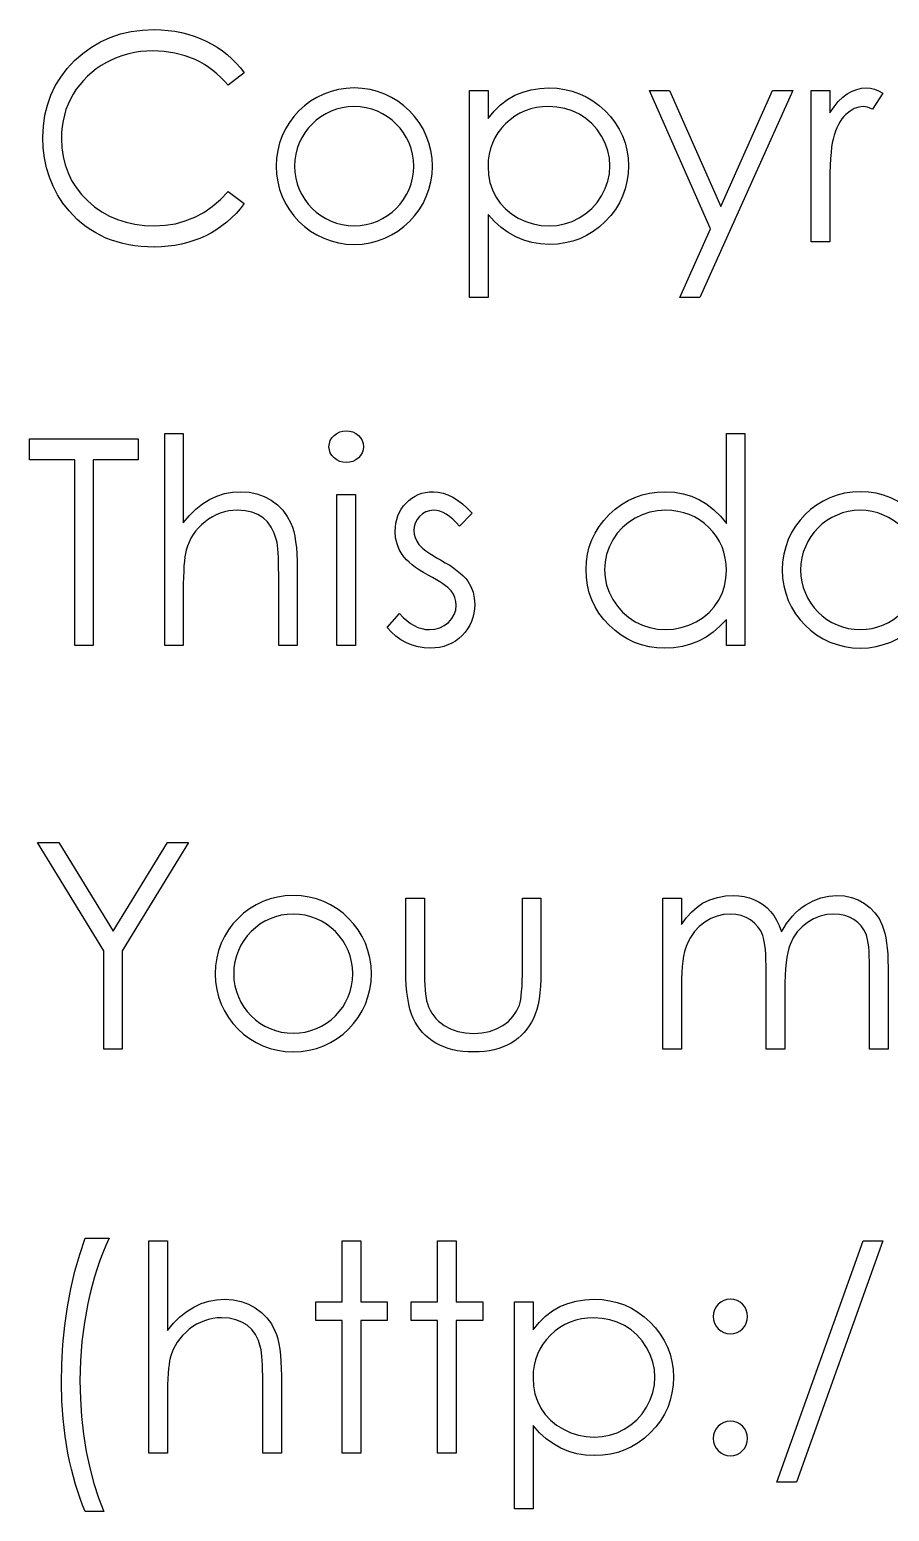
# Model space of a CAD drawing. Header units: millimetres. Extents: x -143 to 157, y 0 to 129.
# Drawn here: x -136.91 to -122.34, y 104.18 to 129.25 of the extents above; entities that cross this region are included whole.
import ezdxf

# ---------------------------------------------------------------- set-up
doc = ezdxf.new("R2010")
doc.units = ezdxf.units.MM

msp = doc.modelspace()

# ---------------------------------------------------------------- linework, layer by layer
at = {"color": 7, "linetype": 'Continuous', "flags": 128}
for points in [[(-133.271, 128.52), (-133.545, 128.31), (-133.545, 128.31), (-133.605, 128.379), (-133.667, 128.444), (-133.733, 128.505), (-133.801, 128.562), (-133.872, 128.614), (-133.946, 128.662), (-134.023, 128.705), (-134.103, 128.745), (-134.27, 128.81), (-134.444, 128.856), (-134.626, 128.884), (-134.817, 128.893), (-134.817, 128.893), (-134.922, 128.89), (-135.026, 128.881), (-135.128, 128.865), (-135.227, 128.843), (-135.325, 128.815), (-135.42, 128.782), (-135.513, 128.741), (-135.605, 128.695), (-135.694, 128.643), (-135.776, 128.587), (-135.854, 128.526), (-135.927, 128.462), (-135.995, 128.393), (-136.057, 128.32), (-136.115, 128.243), (-136.168, 128.161), (-136.215, 128.076), (-136.254, 127.989), (-136.289, 127.899), (-136.317, 127.806), (-136.339, 127.71), (-136.354, 127.613), (-136.364, 127.512), (-136.367, 127.409), (-136.367, 127.409), (-136.36, 127.254), (-136.339, 127.106), (-136.304, 126.964), (-136.255, 126.83), (-136.193, 126.701), (-136.116, 126.579), (-136.025, 126.463), (-135.921, 126.354), (-135.806, 126.256), (-135.683, 126.169), (-135.553, 126.097), (-135.417, 126.037), (-135.272, 125.991), (-135.121, 125.958), (-134.962, 125.938), (-134.795, 125.932), (-134.795, 125.932), (-134.612, 125.941), (-134.437, 125.968), (-134.27, 126.014), (-134.109, 126.077), (-133.957, 126.159), (-133.812, 126.26), (-133.675, 126.378), (-133.545, 126.515), (-133.545, 126.515), (-133.271, 126.307), (-133.271, 126.307), (-133.338, 126.222), (-133.409, 126.141), (-133.484, 126.066), (-133.564, 125.996), (-133.647, 125.93), (-133.735, 125.87), (-133.826, 125.815), (-133.922, 125.764), (-134.021, 125.719), (-134.122, 125.681), (-134.227, 125.648), (-134.335, 125.62), (-134.445, 125.599), (-134.558, 125.585), (-134.674, 125.575), (-134.793, 125.573), (-134.793, 125.573), (-134.906, 125.575), (-135.016, 125.582), (-135.123, 125.594), (-135.227, 125.611), (-135.328, 125.632), (-135.425, 125.659), (-135.52, 125.69), (-135.612, 125.725), (-135.701, 125.766), (-135.786, 125.812), (-135.869, 125.862), (-135.949, 125.917), (-136.025, 125.976), (-136.099, 126.041), (-136.17, 126.11), (-136.237, 126.185), (-136.237, 126.185), (-136.341, 126.317), (-136.431, 126.457), (-136.508, 126.603), (-136.57, 126.755), (-136.618, 126.915), (-136.653, 127.081), (-136.674, 127.253), (-136.681, 127.433), (-136.681, 127.433), (-136.672, 127.621), (-136.647, 127.802), (-136.605, 127.975), (-136.546, 128.141), (-136.471, 128.299), (-136.379, 128.449), (-136.27, 128.592), (-136.144, 128.727), (-136.005, 128.85), (-135.858, 128.957), (-135.703, 129.047), (-135.539, 129.121), (-135.366, 129.179), (-135.185, 129.219), (-134.995, 129.244), (-134.798, 129.252), (-134.798, 129.252), (-134.677, 129.249), (-134.559, 129.24), (-134.445, 129.225), (-134.333, 129.204), (-134.225, 129.177), (-134.119, 129.143), (-134.016, 129.104), (-133.916, 129.059), (-133.82, 129.009), (-133.728, 128.953), (-133.641, 128.893), (-133.558, 128.829), (-133.479, 128.759), (-133.405, 128.684), (-133.336, 128.604), (-133.271, 128.52)], [(-129.456, 128.22), (-129.142, 128.22), (-129.142, 128.22), (-129.142, 127.747), (-129.142, 127.747), (-129.039, 127.873), (-128.929, 127.98), (-128.811, 128.07), (-128.686, 128.141), (-128.553, 128.195), (-128.412, 128.234), (-128.264, 128.257), (-128.109, 128.265), (-128.109, 128.265), (-127.973, 128.259), (-127.841, 128.241), (-127.715, 128.211), (-127.594, 128.168), (-127.477, 128.114), (-127.366, 128.048), (-127.26, 127.969), (-127.159, 127.879), (-127.066, 127.78), (-126.986, 127.675), (-126.918, 127.567), (-126.863, 127.453), (-126.819, 127.334), (-126.789, 127.21), (-126.77, 127.081), (-126.764, 126.948), (-126.764, 126.948), (-126.77, 126.812), (-126.789, 126.681), (-126.819, 126.556), (-126.862, 126.435), (-126.917, 126.319), (-126.984, 126.209), (-127.063, 126.105), (-127.155, 126.005), (-127.256, 125.914), (-127.361, 125.836), (-127.472, 125.769), (-127.587, 125.714), (-127.707, 125.672), (-127.833, 125.642), (-127.964, 125.624), (-128.099, 125.618), (-128.099, 125.618), (-128.251, 125.625), (-128.398, 125.65), (-128.537, 125.689), (-128.671, 125.745), (-128.798, 125.817), (-128.919, 125.904), (-129.034, 126.007), (-129.142, 126.126), (-129.142, 126.126), (-129.142, 124.72), (-129.142, 124.72), (-129.456, 124.72), (-129.456, 124.72), (-129.456, 128.22)], [(-126.405, 128.22), (-126.066, 128.22), (-126.066, 128.22), (-125.201, 126.261), (-125.201, 126.261), (-124.321, 128.22), (-124.321, 128.22), (-123.982, 128.22), (-123.982, 128.22), (-125.553, 124.72), (-125.553, 124.72), (-125.892, 124.72), (-125.892, 124.72), (-125.371, 125.88), (-125.371, 125.88), (-126.405, 128.22)], [(-123.668, 128.22), (-123.354, 128.22), (-123.354, 128.22), (-123.354, 127.844), (-123.354, 127.844), (-123.282, 127.947), (-123.209, 128.036), (-123.134, 128.108), (-123.057, 128.165), (-122.977, 128.209), (-122.896, 128.24), (-122.814, 128.259), (-122.73, 128.265), (-122.73, 128.265), (-122.665, 128.259), (-122.597, 128.243), (-122.528, 128.216), (-122.456, 128.177), (-122.456, 128.177), (-122.629, 127.905), (-122.629, 127.905), (-122.674, 127.925), (-122.717, 127.94), (-122.755, 127.948), (-122.789, 127.951), (-122.789, 127.951), (-122.864, 127.942), (-122.939, 127.917), (-123.011, 127.875), (-123.083, 127.816), (-123.117, 127.78), (-123.149, 127.74), (-123.179, 127.695), (-123.207, 127.645), (-123.233, 127.59), (-123.256, 127.532), (-123.278, 127.468), (-123.298, 127.4), (-123.298, 127.4), (-123.311, 127.339), (-123.322, 127.264), (-123.332, 127.175), (-123.34, 127.072), (-123.346, 126.955), (-123.35, 126.825), (-123.353, 126.68), (-123.354, 126.522), (-123.354, 126.522), (-123.354, 125.662), (-123.354, 125.662), (-123.668, 125.662), (-123.668, 125.662), (-123.668, 128.22)], [(-128.112, 127.951), (-128.218, 127.947), (-128.321, 127.933), (-128.419, 127.91), (-128.513, 127.878), (-128.602, 127.837), (-128.687, 127.787), (-128.769, 127.728), (-128.845, 127.66), (-128.914, 127.585), (-128.975, 127.506), (-129.026, 127.421), (-129.068, 127.333), (-129.1, 127.241), (-129.123, 127.143), (-129.137, 127.041), (-129.142, 126.936), (-129.142, 126.936), (-129.134, 126.797), (-129.109, 126.666), (-129.068, 126.541), (-129.01, 126.424), (-128.936, 126.317), (-128.848, 126.22), (-128.745, 126.136), (-128.629, 126.064), (-128.504, 126.006), (-128.375, 125.965), (-128.243, 125.94), (-128.107, 125.932), (-128.107, 125.932), (-127.974, 125.94), (-127.845, 125.965), (-127.719, 126.007), (-127.598, 126.066), (-127.486, 126.139), (-127.385, 126.226), (-127.296, 126.326), (-127.22, 126.44), (-127.158, 126.562), (-127.113, 126.687), (-127.087, 126.814), (-127.078, 126.945), (-127.078, 126.945), (-127.087, 127.076), (-127.113, 127.203), (-127.157, 127.328), (-127.218, 127.449), (-127.294, 127.562), (-127.382, 127.661), (-127.483, 127.747), (-127.595, 127.819), (-127.716, 127.877), (-127.842, 127.918), (-127.974, 127.942), (-128.112, 127.951)], [(-134.617, 122.419), (-134.303, 122.419), (-134.303, 122.419), (-134.303, 120.904), (-134.303, 120.904), (-134.199, 121.028), (-134.089, 121.135), (-133.976, 121.226), (-133.857, 121.3), (-133.733, 121.357), (-133.603, 121.399), (-133.469, 121.423), (-133.329, 121.432), (-133.329, 121.432), (-133.188, 121.422), (-133.055, 121.396), (-132.93, 121.35), (-132.813, 121.287), (-132.708, 121.209), (-132.617, 121.118), (-132.541, 121.014), (-132.48, 120.899), (-132.455, 120.834), (-132.433, 120.759), (-132.415, 120.677), (-132.4, 120.586), (-132.388, 120.486), (-132.38, 120.378), (-132.374, 120.261), (-132.373, 120.135), (-132.373, 120.135), (-132.373, 118.829), (-132.373, 118.829), (-132.687, 118.829), (-132.687, 118.829), (-132.687, 120.032), (-132.687, 120.032), (-132.688, 120.137), (-132.689, 120.232), (-132.692, 120.318), (-132.696, 120.396), (-132.701, 120.464), (-132.708, 120.523), (-132.715, 120.573), (-132.724, 120.614), (-132.724, 120.614), (-132.761, 120.732), (-132.812, 120.834), (-132.875, 120.92), (-132.951, 120.991), (-133.041, 121.047), (-133.142, 121.086), (-133.257, 121.11), (-133.385, 121.118), (-133.385, 121.118), (-133.461, 121.115), (-133.534, 121.106), (-133.606, 121.09), (-133.676, 121.069), (-133.744, 121.041), (-133.809, 121.008), (-133.873, 120.968), (-133.934, 120.923), (-133.993, 120.872), (-134.045, 120.82), (-134.093, 120.763), (-134.136, 120.705), (-134.173, 120.643), (-134.205, 120.578), (-134.232, 120.51), (-134.254, 120.44), (-134.254, 120.44), (-134.265, 120.389), (-134.275, 120.328), (-134.284, 120.257), (-134.291, 120.176), (-134.296, 120.085), (-134.3, 119.984), (-134.302, 119.874), (-134.303, 119.754), (-134.303, 119.754), (-134.303, 118.829), (-134.303, 118.829), (-134.617, 118.829), (-134.617, 118.829), (-134.617, 122.419)], [(-131.544, 122.464), (-131.486, 122.459), (-131.432, 122.444), (-131.382, 122.419), (-131.338, 122.384), (-131.3, 122.343), (-131.273, 122.297), (-131.257, 122.247), (-131.251, 122.193), (-131.251, 122.193), (-131.257, 122.14), (-131.273, 122.091), (-131.3, 122.046), (-131.338, 122.004), (-131.382, 121.97), (-131.432, 121.945), (-131.486, 121.93), (-131.544, 121.925), (-131.544, 121.925), (-131.602, 121.93), (-131.654, 121.945), (-131.704, 121.97), (-131.749, 122.004), (-131.786, 122.046), (-131.813, 122.091), (-131.829, 122.14), (-131.835, 122.193), (-131.835, 122.193), (-131.829, 122.247), (-131.813, 122.297), (-131.786, 122.343), (-131.749, 122.384), (-131.704, 122.419), (-131.654, 122.444), (-131.602, 122.459), (-131.544, 122.464)], [(-124.79, 122.419), (-124.79, 118.829), (-124.79, 118.829), (-125.104, 118.829), (-125.104, 118.829), (-125.104, 119.271), (-125.104, 119.271), (-125.213, 119.154), (-125.327, 119.053), (-125.449, 118.969), (-125.576, 118.901), (-125.71, 118.85), (-125.85, 118.814), (-125.996, 118.791), (-126.149, 118.784), (-126.149, 118.784), (-126.284, 118.79), (-126.414, 118.809), (-126.54, 118.839), (-126.66, 118.881), (-126.775, 118.936), (-126.886, 119.002), (-126.991, 119.081), (-127.092, 119.172), (-127.183, 119.271), (-127.263, 119.376), (-127.329, 119.486), (-127.385, 119.602), (-127.427, 119.722), (-127.458, 119.848), (-127.476, 119.979), (-127.482, 120.115), (-127.482, 120.115), (-127.476, 120.248), (-127.458, 120.377), (-127.427, 120.501), (-127.383, 120.62), (-127.328, 120.733), (-127.26, 120.842), (-127.181, 120.946), (-127.088, 121.045), (-126.987, 121.136), (-126.88, 121.214), (-126.77, 121.281), (-126.653, 121.335), (-126.532, 121.378), (-126.406, 121.408), (-126.275, 121.425), (-126.139, 121.432), (-126.139, 121.432), (-125.982, 121.423), (-125.834, 121.398), (-125.693, 121.355), (-125.56, 121.296), (-125.434, 121.221), (-125.316, 121.128), (-125.206, 121.018), (-125.104, 120.892), (-125.104, 120.892), (-125.104, 122.419), (-125.104, 122.419), (-124.79, 122.419)], [(-136.905, 121.97), (-136.905, 122.329), (-136.905, 122.329), (-135.065, 122.329), (-135.065, 122.329), (-135.065, 121.97), (-135.065, 121.97), (-135.828, 121.97), (-135.828, 121.97), (-135.828, 118.829), (-135.828, 118.829), (-136.142, 118.829), (-136.142, 118.829), (-136.142, 121.97), (-136.142, 121.97), (-136.905, 121.97)], [(-131.7, 121.387), (-131.386, 121.387), (-131.386, 121.387), (-131.386, 118.829), (-131.386, 118.829), (-131.7, 118.829), (-131.7, 118.829), (-131.7, 121.387)], [(-129.411, 121.068), (-129.625, 120.848), (-129.625, 120.848), (-129.681, 120.911), (-129.737, 120.966), (-129.793, 121.012), (-129.848, 121.05), (-129.903, 121.08), (-129.958, 121.101), (-130.012, 121.113), (-130.066, 121.118), (-130.066, 121.118), (-130.132, 121.111), (-130.193, 121.092), (-130.25, 121.059), (-130.301, 121.014), (-130.344, 120.96), (-130.374, 120.902), (-130.392, 120.84), (-130.399, 120.773), (-130.399, 120.773), (-130.393, 120.713), (-130.377, 120.655), (-130.35, 120.597), (-130.312, 120.541), (-130.312, 120.541), (-130.287, 120.512), (-130.256, 120.483), (-130.22, 120.451), (-130.177, 120.419), (-130.128, 120.386), (-130.073, 120.351), (-130.013, 120.315), (-129.946, 120.278), (-129.946, 120.278), (-129.865, 120.231), (-129.791, 120.186), (-129.723, 120.14), (-129.662, 120.095), (-129.608, 120.05), (-129.56, 120.006), (-129.52, 119.962), (-129.486, 119.919), (-129.486, 119.919), (-129.434, 119.828), (-129.396, 119.732), (-129.374, 119.63), (-129.367, 119.523), (-129.367, 119.523), (-129.37, 119.447), (-129.38, 119.375), (-129.397, 119.304), (-129.42, 119.238), (-129.451, 119.173), (-129.487, 119.112), (-129.531, 119.054), (-129.581, 118.999), (-129.637, 118.948), (-129.695, 118.905), (-129.756, 118.868), (-129.822, 118.838), (-129.89, 118.814), (-129.963, 118.797), (-130.038, 118.788), (-130.116, 118.784), (-130.116, 118.784), (-130.222, 118.79), (-130.325, 118.807), (-130.426, 118.836), (-130.525, 118.876), (-130.618, 118.927), (-130.703, 118.986), (-130.779, 119.054), (-130.847, 119.131), (-130.847, 119.131), (-130.639, 119.368), (-130.639, 119.368), (-130.579, 119.304), (-130.518, 119.25), (-130.456, 119.203), (-130.393, 119.166), (-130.329, 119.136), (-130.264, 119.115), (-130.199, 119.102), (-130.132, 119.098), (-130.132, 119.098), (-130.042, 119.106), (-129.958, 119.129), (-129.882, 119.167), (-129.813, 119.221), (-129.755, 119.285), (-129.714, 119.355), (-129.689, 119.429), (-129.681, 119.51), (-129.681, 119.51), (-129.686, 119.576), (-129.702, 119.64), (-129.729, 119.698), (-129.767, 119.754), (-129.767, 119.754), (-129.792, 119.78), (-129.823, 119.809), (-129.862, 119.84), (-129.907, 119.872), (-129.958, 119.906), (-130.017, 119.941), (-130.083, 119.978), (-130.155, 120.017), (-130.155, 120.017), (-130.233, 120.062), (-130.304, 120.106), (-130.369, 120.15), (-130.427, 120.193), (-130.479, 120.237), (-130.524, 120.28), (-130.563, 120.324), (-130.596, 120.367), (-130.596, 120.367), (-130.647, 120.456), (-130.683, 120.552), (-130.706, 120.653), (-130.713, 120.761), (-130.713, 120.761), (-130.71, 120.831), (-130.702, 120.899), (-130.687, 120.963), (-130.667, 121.025), (-130.641, 121.083), (-130.61, 121.139), (-130.573, 121.191), (-130.53, 121.24), (-130.482, 121.285), (-130.432, 121.324), (-130.378, 121.357), (-130.322, 121.384), (-130.263, 121.405), (-130.2, 121.42), (-130.135, 121.429), (-130.066, 121.432), (-130.066, 121.432), (-129.985, 121.426), (-129.904, 121.409), (-129.822, 121.38), (-129.74, 121.34), (-129.658, 121.289), (-129.576, 121.227), (-129.494, 121.153), (-129.412, 121.068)], [(-126.134, 121.118), (-126.272, 121.109), (-126.404, 121.085), (-126.53, 121.043), (-126.651, 120.986), (-126.763, 120.913), (-126.864, 120.827), (-126.952, 120.728), (-127.028, 120.616), (-127.089, 120.495), (-127.133, 120.37), (-127.16, 120.243), (-127.168, 120.111), (-127.168, 120.111), (-127.159, 119.981), (-127.133, 119.853), (-127.089, 119.729), (-127.027, 119.607), (-126.95, 119.493), (-126.862, 119.393), (-126.761, 119.306), (-126.648, 119.232), (-126.526, 119.173), (-126.401, 119.132), (-126.271, 119.107), (-126.137, 119.098), (-126.137, 119.098), (-126.001, 119.107), (-125.869, 119.131), (-125.74, 119.173), (-125.616, 119.231), (-125.5, 119.303), (-125.398, 119.387), (-125.311, 119.483), (-125.237, 119.59), (-125.179, 119.708), (-125.137, 119.832), (-125.112, 119.963), (-125.104, 120.102), (-125.104, 120.102), (-125.109, 120.208), (-125.123, 120.31), (-125.146, 120.407), (-125.178, 120.5), (-125.22, 120.588), (-125.271, 120.672), (-125.332, 120.752), (-125.402, 120.827), (-125.478, 120.895), (-125.559, 120.954), (-125.644, 121.004), (-125.733, 121.045), (-125.827, 121.077), (-125.926, 121.099), (-126.028, 121.113), (-126.134, 121.118)], [(-136.77, 115.496), (-136.411, 115.496), (-136.411, 115.496), (-135.491, 113.992), (-135.491, 113.992), (-134.572, 115.496), (-134.572, 115.496), (-134.213, 115.496), (-134.213, 115.496), (-135.335, 113.659), (-135.335, 113.659), (-135.335, 111.996), (-135.335, 111.996), (-135.649, 111.996), (-135.649, 111.996), (-135.649, 113.659), (-135.649, 113.659), (-136.771, 115.496)], [(-130.533, 114.553), (-130.219, 114.553), (-130.219, 114.553), (-130.219, 113.367), (-130.219, 113.367), (-130.219, 113.263), (-130.216, 113.167), (-130.212, 113.08), (-130.207, 113), (-130.2, 112.93), (-130.191, 112.868), (-130.181, 112.815), (-130.169, 112.769), (-130.169, 112.769), (-130.148, 112.712), (-130.124, 112.658), (-130.094, 112.608), (-130.061, 112.56), (-130.024, 112.515), (-129.982, 112.474), (-129.936, 112.435), (-129.885, 112.4), (-129.775, 112.341), (-129.655, 112.299), (-129.524, 112.273), (-129.384, 112.265), (-129.384, 112.265), (-129.244, 112.273), (-129.115, 112.298), (-128.997, 112.339), (-128.891, 112.397), (-128.797, 112.468), (-128.72, 112.55), (-128.657, 112.641), (-128.611, 112.744), (-128.611, 112.744), (-128.599, 112.786), (-128.588, 112.838), (-128.579, 112.9), (-128.572, 112.973), (-128.566, 113.057), (-128.562, 113.15), (-128.56, 113.254), (-128.559, 113.367), (-128.559, 113.367), (-128.559, 114.553), (-128.559, 114.553), (-128.245, 114.553), (-128.245, 114.553), (-128.245, 113.308), (-128.245, 113.308), (-128.247, 113.181), (-128.253, 113.062), (-128.262, 112.951), (-128.276, 112.848), (-128.294, 112.753), (-128.316, 112.667), (-128.342, 112.588), (-128.371, 112.517), (-128.405, 112.453), (-128.442, 112.392), (-128.484, 112.334), (-128.529, 112.28), (-128.579, 112.23), (-128.632, 112.184), (-128.689, 112.14), (-128.751, 112.101), (-128.816, 112.066), (-128.886, 112.035), (-128.959, 112.01), (-129.036, 111.989), (-129.118, 111.972), (-129.204, 111.96), (-129.293, 111.953), (-129.387, 111.951), (-129.387, 111.951), (-129.48, 111.953), (-129.57, 111.96), (-129.656, 111.972), (-129.738, 111.989), (-129.815, 112.01), (-129.889, 112.035), (-129.959, 112.066), (-130.025, 112.101), (-130.087, 112.14), (-130.145, 112.184), (-130.199, 112.231), (-130.249, 112.281), (-130.294, 112.336), (-130.336, 112.394), (-130.373, 112.456), (-130.407, 112.521), (-130.437, 112.592), (-130.463, 112.672), (-130.484, 112.761), (-130.502, 112.858), (-130.516, 112.964), (-130.526, 113.078), (-130.531, 113.2), (-130.533, 113.331), (-130.533, 113.331), (-130.533, 114.553)], [(-126.181, 114.553), (-125.867, 114.553), (-125.867, 114.553), (-125.867, 114.109), (-125.867, 114.109), (-125.78, 114.224), (-125.691, 114.322), (-125.602, 114.403), (-125.512, 114.469), (-125.512, 114.469), (-125.385, 114.525), (-125.255, 114.566), (-125.121, 114.59), (-124.985, 114.598), (-124.985, 114.598), (-124.892, 114.593), (-124.802, 114.58), (-124.715, 114.557), (-124.63, 114.525), (-124.549, 114.485), (-124.477, 114.439), (-124.412, 114.387), (-124.355, 114.329), (-124.304, 114.262), (-124.255, 114.181), (-124.211, 114.088), (-124.171, 113.981), (-124.171, 113.981), (-124.129, 114.054), (-124.084, 114.123), (-124.036, 114.187), (-123.986, 114.247), (-123.934, 114.302), (-123.879, 114.353), (-123.821, 114.399), (-123.761, 114.441), (-123.636, 114.509), (-123.506, 114.559), (-123.372, 114.588), (-123.233, 114.598), (-123.233, 114.598), (-123.104, 114.59), (-122.984, 114.565), (-122.871, 114.523), (-122.766, 114.465), (-122.671, 114.392), (-122.589, 114.306), (-122.52, 114.207), (-122.465, 114.094), (-122.442, 114.031), (-122.422, 113.96), (-122.405, 113.882), (-122.391, 113.797), (-122.381, 113.704), (-122.373, 113.604), (-122.368, 113.496), (-122.367, 113.381), (-122.367, 113.381), (-122.367, 111.996), (-122.367, 111.996), (-122.681, 111.996), (-122.681, 111.996), (-122.681, 113.383), (-122.681, 113.383), (-122.681, 113.481), (-122.684, 113.571), (-122.689, 113.653), (-122.695, 113.727), (-122.704, 113.793), (-122.714, 113.852), (-122.726, 113.902), (-122.74, 113.944), (-122.775, 114.017), (-122.821, 114.083), (-122.877, 114.14), (-122.944, 114.191), (-123.019, 114.232), (-123.101, 114.261), (-123.19, 114.279), (-123.287, 114.284), (-123.287, 114.284), (-123.406, 114.276), (-123.519, 114.249), (-123.627, 114.206), (-123.73, 114.144), (-123.824, 114.068), (-123.904, 113.981), (-123.971, 113.881), (-124.024, 113.77), (-124.046, 113.707), (-124.065, 113.634), (-124.08, 113.552), (-124.094, 113.459), (-124.103, 113.357), (-124.111, 113.244), (-124.115, 113.122), (-124.117, 112.991), (-124.117, 112.991), (-124.117, 111.996), (-124.117, 111.996), (-124.431, 111.996), (-124.431, 111.996), (-124.431, 113.296), (-124.431, 113.296), (-124.431, 113.406), (-124.434, 113.508), (-124.439, 113.6), (-124.445, 113.683), (-124.454, 113.756), (-124.464, 113.82), (-124.476, 113.875), (-124.49, 113.921), (-124.524, 114), (-124.57, 114.07), (-124.626, 114.131), (-124.694, 114.185), (-124.769, 114.228), (-124.853, 114.26), (-124.943, 114.278), (-125.039, 114.284), (-125.039, 114.284), (-125.153, 114.276), (-125.263, 114.25), (-125.37, 114.207), (-125.472, 114.147), (-125.566, 114.073), (-125.647, 113.987), (-125.715, 113.889), (-125.77, 113.779), (-125.792, 113.718), (-125.812, 113.649), (-125.829, 113.572), (-125.842, 113.487), (-125.853, 113.395), (-125.86, 113.295), (-125.865, 113.188), (-125.867, 113.072), (-125.867, 113.072), (-125.867, 111.996), (-125.867, 111.996), (-126.181, 111.996), (-126.181, 111.996), (-126.181, 114.553)], [(-135.963, 108.797), (-135.559, 108.797), (-135.559, 108.797), (-135.614, 108.676), (-135.666, 108.55), (-135.715, 108.42), (-135.76, 108.284), (-135.804, 108.144), (-135.845, 107.998), (-135.883, 107.848), (-135.918, 107.692), (-135.977, 107.374), (-136.019, 107.051), (-136.044, 106.722), (-136.053, 106.389), (-136.053, 106.389), (-136.046, 106.082), (-136.026, 105.779), (-135.992, 105.482), (-135.945, 105.19), (-135.886, 104.911), (-135.817, 104.648), (-135.738, 104.403), (-135.649, 104.175), (-135.649, 104.175), (-135.963, 104.175), (-135.963, 104.175), (-136.008, 104.282), (-136.05, 104.394), (-136.09, 104.51), (-136.128, 104.632), (-136.164, 104.757), (-136.198, 104.888), (-136.229, 105.022), (-136.257, 105.162), (-136.305, 105.448), (-136.339, 105.742), (-136.36, 106.04), (-136.367, 106.344), (-136.367, 106.344), (-136.36, 106.673), (-136.341, 106.999), (-136.308, 107.318), (-136.264, 107.635), (-136.206, 107.942), (-136.137, 108.239), (-136.055, 108.524), (-135.963, 108.797)], [(-134.886, 108.752), (-134.572, 108.752), (-134.572, 108.752), (-134.572, 107.237), (-134.572, 107.237), (-134.468, 107.361), (-134.359, 107.468), (-134.245, 107.56), (-134.126, 107.633), (-134.002, 107.691), (-133.872, 107.732), (-133.738, 107.757), (-133.599, 107.765), (-133.599, 107.765), (-133.457, 107.756), (-133.324, 107.729), (-133.199, 107.684), (-133.083, 107.621), (-132.977, 107.542), (-132.886, 107.452), (-132.811, 107.348), (-132.75, 107.232), (-132.724, 107.167), (-132.703, 107.093), (-132.684, 107.011), (-132.669, 106.919), (-132.658, 106.819), (-132.649, 106.711), (-132.644, 106.594), (-132.642, 106.469), (-132.642, 106.469), (-132.642, 105.162), (-132.642, 105.162), (-132.956, 105.162), (-132.956, 105.162), (-132.956, 106.366), (-132.956, 106.366), (-132.957, 106.47), (-132.959, 106.565), (-132.961, 106.652), (-132.966, 106.729), (-132.97, 106.797), (-132.977, 106.856), (-132.984, 106.907), (-132.993, 106.947), (-132.993, 106.947), (-133.031, 107.065), (-133.081, 107.168), (-133.144, 107.254), (-133.221, 107.325), (-133.31, 107.38), (-133.411, 107.419), (-133.526, 107.443), (-133.654, 107.451), (-133.654, 107.451), (-133.73, 107.448), (-133.803, 107.439), (-133.876, 107.423), (-133.945, 107.402), (-134.013, 107.374), (-134.078, 107.341), (-134.142, 107.302), (-134.204, 107.256), (-134.262, 107.205), (-134.314, 107.153), (-134.362, 107.097), (-134.405, 107.038), (-134.442, 106.976), (-134.474, 106.912), (-134.502, 106.844), (-134.523, 106.774), (-134.523, 106.774), (-134.535, 106.722), (-134.544, 106.661), (-134.553, 106.591), (-134.56, 106.509), (-134.565, 106.419), (-134.569, 106.318), (-134.571, 106.208), (-134.572, 106.087), (-134.572, 106.087), (-134.572, 105.162), (-134.572, 105.162), (-134.886, 105.162), (-134.886, 105.162), (-134.886, 108.752)], [(-131.61, 108.752), (-131.296, 108.752), (-131.296, 108.752), (-131.296, 107.72), (-131.296, 107.72), (-130.847, 107.72), (-130.847, 107.72), (-130.847, 107.406), (-130.847, 107.406), (-131.296, 107.406), (-131.296, 107.406), (-131.296, 105.162), (-131.296, 105.162), (-131.61, 105.162), (-131.61, 105.162), (-131.61, 107.406), (-131.61, 107.406), (-132.059, 107.406), (-132.059, 107.406), (-132.059, 107.72), (-132.059, 107.72), (-131.61, 107.72), (-131.61, 107.72), (-131.61, 108.752)], [(-129.995, 108.752), (-129.681, 108.752), (-129.681, 108.752), (-129.681, 107.72), (-129.681, 107.72), (-129.232, 107.72), (-129.232, 107.72), (-129.232, 107.406), (-129.232, 107.406), (-129.681, 107.406), (-129.681, 107.406), (-129.681, 105.162), (-129.681, 105.162), (-129.995, 105.162), (-129.995, 105.162), (-129.995, 107.406), (-129.995, 107.406), (-130.444, 107.406), (-130.444, 107.406), (-130.444, 107.72), (-130.444, 107.72), (-129.995, 107.72), (-129.995, 107.72), (-129.995, 108.752)], [(-122.456, 108.752), (-123.92, 104.669), (-123.92, 104.669), (-124.251, 104.669), (-124.251, 104.669), (-122.787, 108.752), (-122.787, 108.752), (-122.456, 108.752)], [(-128.694, 107.72), (-128.379, 107.72), (-128.379, 107.72), (-128.379, 107.247), (-128.379, 107.247), (-128.276, 107.373), (-128.166, 107.48), (-128.049, 107.57), (-127.923, 107.641), (-127.79, 107.695), (-127.65, 107.734), (-127.502, 107.757), (-127.346, 107.765), (-127.346, 107.765), (-127.21, 107.759), (-127.078, 107.741), (-126.952, 107.711), (-126.831, 107.668), (-126.714, 107.614), (-126.604, 107.548), (-126.497, 107.469), (-126.396, 107.379), (-126.303, 107.28), (-126.224, 107.175), (-126.156, 107.067), (-126.1, 106.953), (-126.057, 106.834), (-126.026, 106.71), (-126.008, 106.581), (-126.001, 106.448), (-126.001, 106.448), (-126.008, 106.312), (-126.026, 106.181), (-126.056, 106.056), (-126.099, 105.935), (-126.154, 105.819), (-126.221, 105.709), (-126.301, 105.605), (-126.393, 105.505), (-126.493, 105.414), (-126.598, 105.336), (-126.709, 105.269), (-126.824, 105.214), (-126.944, 105.172), (-127.07, 105.142), (-127.201, 105.124), (-127.336, 105.118), (-127.336, 105.118), (-127.488, 105.125), (-127.635, 105.15), (-127.774, 105.189), (-127.908, 105.245), (-128.035, 105.317), (-128.157, 105.404), (-128.271, 105.507), (-128.379, 105.626), (-128.379, 105.626), (-128.379, 104.22), (-128.379, 104.22), (-128.694, 104.22), (-128.694, 104.22), (-128.694, 107.72)], [(-127.349, 107.451), (-127.455, 107.447), (-127.558, 107.433), (-127.656, 107.41), (-127.75, 107.378), (-127.84, 107.337), (-127.924, 107.287), (-128.006, 107.228), (-128.082, 107.16), (-128.152, 107.085), (-128.212, 107.006), (-128.263, 106.921), (-128.305, 106.833), (-128.337, 106.741), (-128.361, 106.643), (-128.375, 106.541), (-128.379, 106.436), (-128.379, 106.436), (-128.371, 106.297), (-128.347, 106.166), (-128.305, 106.041), (-128.247, 105.924), (-128.173, 105.817), (-128.085, 105.72), (-127.983, 105.636), (-127.866, 105.564), (-127.741, 105.506), (-127.612, 105.465), (-127.48, 105.44), (-127.344, 105.432), (-127.344, 105.432), (-127.211, 105.44), (-127.082, 105.465), (-126.956, 105.507), (-126.836, 105.566), (-126.723, 105.639), (-126.622, 105.726), (-126.533, 105.826), (-126.457, 105.94), (-126.395, 106.062), (-126.35, 106.187), (-126.324, 106.314), (-126.315, 106.445), (-126.315, 106.445), (-126.324, 106.576), (-126.35, 106.703), (-126.394, 106.828), (-126.456, 106.949), (-126.531, 107.062), (-126.62, 107.161), (-126.72, 107.247), (-126.832, 107.319), (-126.953, 107.377), (-127.08, 107.418), (-127.211, 107.442), (-127.349, 107.451)]]:
    msp.add_lwpolyline(points, dxfattribs=at)
at = {"color": 7, "linetype": 'Continuous'}
for centre, radius, start, end in [((-131.407, 126.941), 1.324, 90.0005, 89.9995), ((-131.408, 126.941), 1.009, 90.0032, 89.9968), ((-122.836, 120.108), 1.324, 90.0000170139, 89.9999829861), ((-122.838, 120.108), 1.009, 90.0009, 89.9991), ((-132.439, 113.275), 1.324, 90.0017, 89.9983), ((-132.44, 113.275), 1.009, 90.0014, 89.9986), ((-125.037, 107.473), 0.292, 90.0053, 89.9947), ((-125.037, 105.409), 0.292, 90.0053, 89.9947)]:
    msp.add_arc(centre, radius, start, end, dxfattribs=at)

doc.saveas('drawing.dxf')
